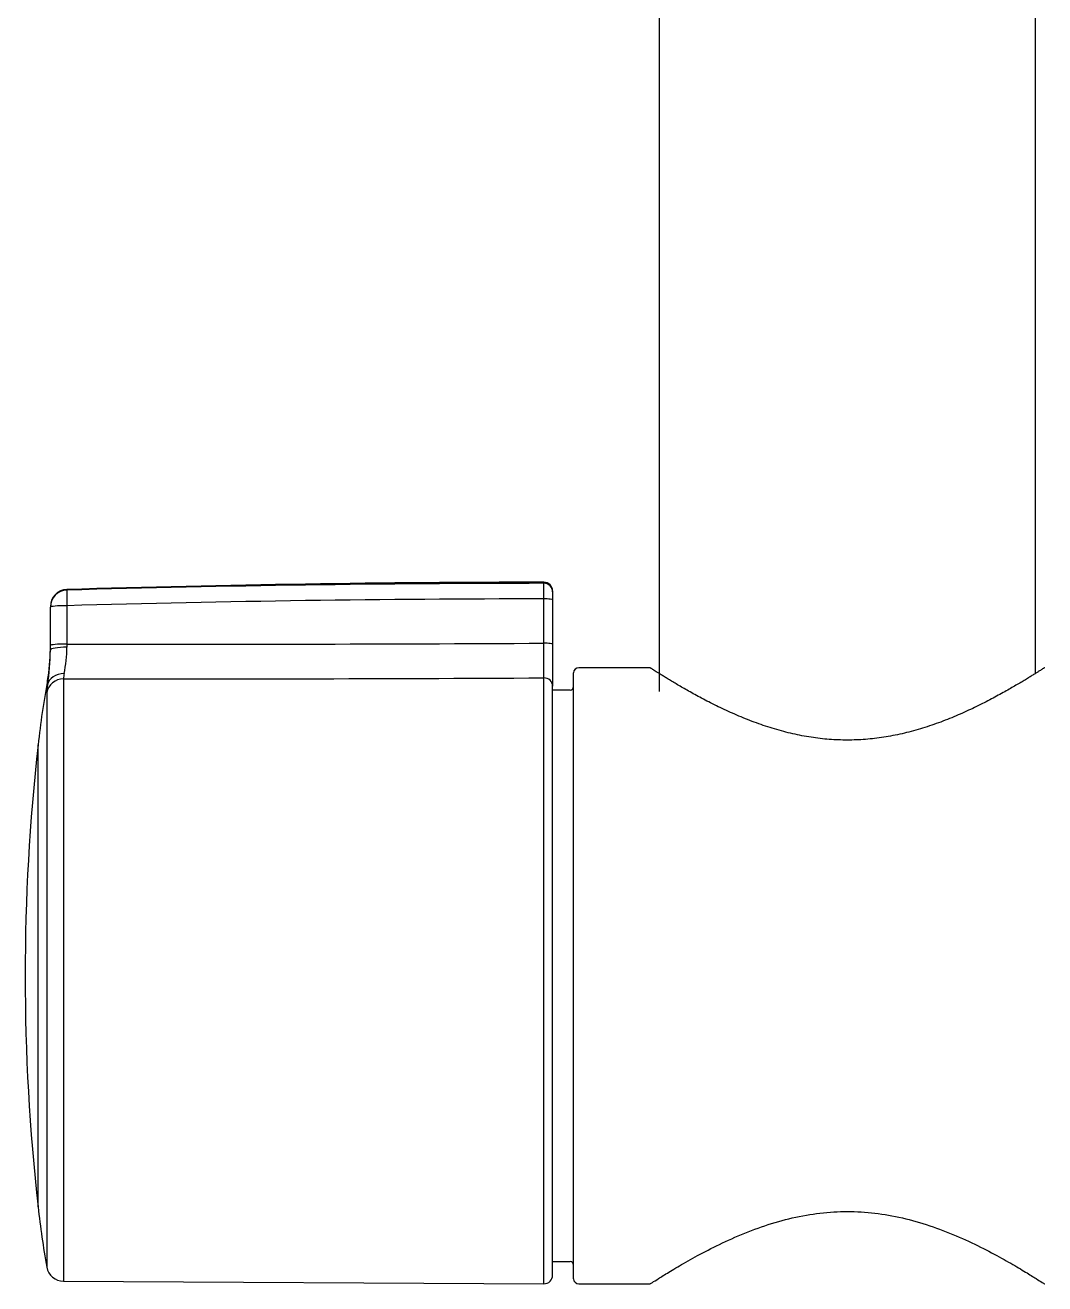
# Model space of a CAD drawing. Header units: millimetres. Extents: x 976 to 9349, y -1578 to 2211.
# Drawn here: x 2928.17 to 2934.13, y 1350.73 to 1358.08 of the extents above; entities that cross this region are included whole.
import ezdxf

# ---------------------------------------------------------------- set-up
doc = ezdxf.new("R2010")
doc.units = ezdxf.units.MM
doc.layers.add('Wbudowane', color=175, linetype='Continuous')

# ---------------------------------------------------------------- blocks, each defined once
blk = doc.blocks.new('Z$W@#21058')
for p, q in [((13.825, 159.1545), (13.825, 122.1386)), ((13.825, 159.1545), (13.825, 122.2446)), ((16.025, 122.2446), (16.025, 134.0423)), ((16.025, 122.2446), (16.025, 134.0423)), ((13.152, 122.7714), (13.152, 122.7777)), ((10.3632, 122.7353), (10.3632, 122.7316)), ((13.202, 122.7277), (13.202, 122.7216)), ((13.202, 122.7216), (13.202, 122.6761)), ((10.2662, 122.6354), (10.2662, 122.6318)), ((10.2662, 122.408), (10.2662, 122.6318)), ((10.3632, 122.6405), (10.3632, 122.4167)), ((13.152, 122.4212), (13.152, 122.6804)), ((13.202, 122.6761), (13.202, 122.4168)), ((10.2662, 122.3813), (10.2662, 122.408)), ((13.1517, 122.2187), (13.152, 122.4212)), ((13.202, 122.4168), (13.202, 122.1704)), ((13.325, 118.7078), (13.325, 122.2478)), ((13.77, 122.2778), (13.355, 122.2778)), ((10.2495, 122.1773), (10.2495, 122.2029)), ((10.3434, 122.2132), (10.3434, 118.6927)), ((13.1517, 118.678), (13.1517, 122.2187)), ((10.2455, 122.133), (10.2455, 118.7752)), ((13.202, 118.728), (13.202, 122.1704)), ((13.305, 122.1478), (13.202, 122.1478)), ((10.1944, 119.1273), (10.1944, 121.8282)), ((13.202, 118.8078), (13.305, 118.8078)), ((10.3434, 118.6927), (13.1517, 118.678)), ((13.355, 118.6778), (13.77, 118.6778))]:
    blk.add_line(p, q)
for centre, radius, start, end in [((13.202, 27.7778), 95, 90.030172, 91.712369), ((13.193, 22.2445), 100.5269, 90.02338, 91.613064), ((13.152, 122.7277), 0.05, 0, 90.03017), ((10.3662, 122.6354), 0.1, 91.71237, 180), ((13.1933, 22.2928), 100.3876, 90.023611, 91.615495), ((9.5578, 122.4078), 0.8055, 348.24244, 359.31111), ((11.1467, 501.1335), 378.7176, 269.881465, 270.303374), ((27.4745, 122.4502), 17.1113, 180.11203, 180.17438), ((9.2416, 122.3869), 1.0246, 349.6518, 0), ((8.828, 122.3962), 1.4383, 351.24919, 359.40645), ((13.355, 122.2478), 0.03, 90, 180), ((13.77, 122.2678), 0.01, 57.17203, 89.95694), ((16.08, 122.2678), 0.01, 90.00009, 122.8292), ((15.6506, 121.2167), 5.4903, 169.6518, 173.60463), ((10.6612, 122.1172), 0.416, 171.68754, 177.82215), ((10.5126, 122.2117), 0.1692, 169.11408, 179.49137), ((10.8932, 552.3297), 430.1169, 269.926763, 270.300865), ((13.305, 122.1678), 0.02, 270, 0), ((22.2429, 120.4778), 12.124, 173.60463, 186.39522), ((15.6506, 119.7388), 5.4903, 186.39505, 190.10899), ((13.305, 118.7878), 0.02, 0, 90), ((10.3439, 118.7927), 0.1, 190.10899, 269.7), ((13.152, 118.728), 0.05, 269.7, 0), ((13.355, 118.7078), 0.03, 180, 270), ((13.77, 118.6878), 0.01, 270.04319, 302.83523), ((16.08, 118.6878), 0.01, 237.16234, 269.99922)]:
    blk.add_arc(centre, radius, start, end)
for centre, major_axis, ratio, start_param, end_param in [((13.152, 122.7216), (-0.05, 0), 0.997254, 3.141593, 4.712916), ((10.3662, 122.6318), (-0.1, 0), 0.998346, 4.742275, 6.283185), ((10.3662, 122.6318), (-0.0028, 0.1), 0.027402, 0.057519, 1.482717), ((10.3662, 122.6318), (-0.1, 0), 0.087194, 4.742172, 6.283185), ((13.152, 122.6761), (-0.05, 0), 0.087156, 3.141593, 4.712914), ((10.3662, 122.408), (-0.1, 0), 0.087194, 4.742166, 6.283185), ((10.3662, 122.3813), (0.1, 0), 0.168181, 1.600108, 3.141593), ((13.152, 122.4168), (-0.05, 0), 0.087156, 3.141593, 4.712914), ((10.3439, 122.1159), (-0.1, 0), 0.972202, 4.717625, 6.10675), ((10.3479, 122.1597), (-0.0991, 0.013), 0.83712, 4.836934, 6.226852), ((13.152, 122.1704), (-0.05, 0), 0.967358, 3.141593, 4.717625)]:
    blk.add_ellipse(centre, major_axis=major_axis, ratio=ratio, start_param=start_param, end_param=end_param)
for points, knots in [([(13.152, 122.6804), (13.152, 122.6863), (13.152, 122.6921), (13.152, 122.7005), (13.152, 122.7033), (13.152, 122.7088), (13.152, 122.7115), (13.152, 122.7196), (13.152, 122.7246), (13.152, 122.7318), (13.152, 122.7341), (13.152, 122.7386), (13.152, 122.7407), (13.152, 122.747), (13.152, 122.7507), (13.152, 122.7574), (13.152, 122.7603), (13.152, 122.7651), (13.152, 122.7671), (13.152, 122.77), (13.152, 122.771), (13.152, 122.7714)], [0, 0, 0, 0, 0.125, 0.125, 0.1875, 0.1875, 0.25, 0.25, 0.375, 0.375, 0.4375, 0.4375, 0.5, 0.5, 0.625, 0.625, 0.75, 0.75, 0.875, 0.875, 1, 1, 1, 1]), ([(16.0746, 122.2762), (16.0745, 122.2761), (16.0738, 122.2757), (16.07, 122.2732), (16.0635, 122.269), (16.0542, 122.2631), (16.0422, 122.2554), (16.0275, 122.2461), (16.0099, 122.2351), (15.9896, 122.2225), (15.9664, 122.2083), (15.9404, 122.1926), (15.9116, 122.1755), (15.8799, 122.1571), (15.8455, 122.1376), (15.8084, 122.117), (15.7686, 122.0957), (15.7263, 122.0738), (15.6816, 122.0516), (15.6349, 122.0293), (15.5862, 122.0074), (15.5361, 121.9862), (15.4847, 121.9658), (15.4324, 121.9467), (15.3794, 121.929), (15.3261, 121.9129), (15.2725, 121.8987), (15.2189, 121.8864), (15.1653, 121.876), (15.1119, 121.8677), (15.0585, 121.8615), (15.0053, 121.8573), (14.9522, 121.8552), (14.8991, 121.8552), (14.846, 121.8572), (14.7929, 121.8613), (14.7397, 121.8675), (14.6864, 121.8757), (14.6329, 121.886), (14.5795, 121.8982), (14.5261, 121.9123), (14.4729, 121.9282), (14.4201, 121.9458), (14.3679, 121.9648), (14.3165, 121.9851), (14.2664, 122.0063), (14.2177, 122.0282), (14.1709, 122.0503), (14.1261, 122.0726), (14.0836, 122.0945), (14.0436, 122.1159), (14.0063, 122.1366), (13.9717, 122.1562), (13.9398, 122.1747), (13.9108, 122.1919), (13.8847, 122.2077), (13.8613, 122.2219), (13.8408, 122.2346), (13.8231, 122.2457), (13.8082, 122.2551), (13.7961, 122.2629), (13.7868, 122.2689), (13.7801, 122.2731), (13.7763, 122.2756), (13.7754, 122.2762), (13.7754, 122.2762)], [0, 0, 0, 0, 0.013709, 0.028698, 0.043746, 0.05887, 0.074123, 0.089509, 0.105069, 0.120812, 0.136745, 0.152894, 0.169272, 0.185871, 0.202681, 0.219684, 0.236835, 0.254123, 0.271463, 0.288826, 0.306103, 0.323236, 0.340149, 0.35679, 0.37312, 0.389102, 0.404743, 0.420043, 0.435024, 0.449722, 0.464201, 0.47852, 0.492736, 0.506921, 0.521118, 0.53541, 0.549853, 0.564523, 0.57945, 0.594691, 0.610249, 0.626166, 0.642418, 0.659018, 0.675883, 0.692992, 0.710242, 0.72758, 0.744934, 0.762234, 0.779433, 0.796471, 0.813319, 0.829943, 0.846366, 0.862555, 0.878547, 0.894319, 0.909919, 0.925334, 0.940599, 0.95574, 0.97081, 0.985801, 1, 1, 1, 1]), ([(13.7754, 118.6794), (13.7756, 118.6795), (13.7829, 118.6842), (13.8185, 118.7069), (13.8796, 118.745), (13.9661, 118.7967), (14.0772, 118.8586), (14.2101, 118.9253), (14.3595, 118.9896), (14.5187, 119.0436), (14.6816, 119.0817), (14.8449, 119.1011), (15.0075, 119.1009), (15.1699, 119.0814), (15.3314, 119.0435), (15.4894, 118.99), (15.6383, 118.9261), (15.7715, 118.8593), (15.8833, 118.797), (15.9703, 118.7451), (16.032, 118.7067), (16.0668, 118.6844), (16.0749, 118.6791), (16.0746, 118.6794)], [0, 0, 0, 0, 0.042638, 0.088474, 0.135775, 0.184903, 0.235977, 0.288095, 0.339741, 0.389012, 0.435253, 0.478952, 0.52174, 0.565247, 0.611051, 0.659838, 0.711205, 0.763389, 0.814714, 0.864189, 0.91174, 0.95775, 1, 1, 1, 1])]:
    blk.add_open_spline(points, degree=3, knots=knots)

msp = doc.modelspace()

# ---------------------------------------------------------------- block references
at = {"layer": 'Wbudowane'}
msp.add_blockref('Z$W@#21058', (2918.0473, 1232.0506), dxfattribs=at)

doc.saveas('drawing.dxf')
